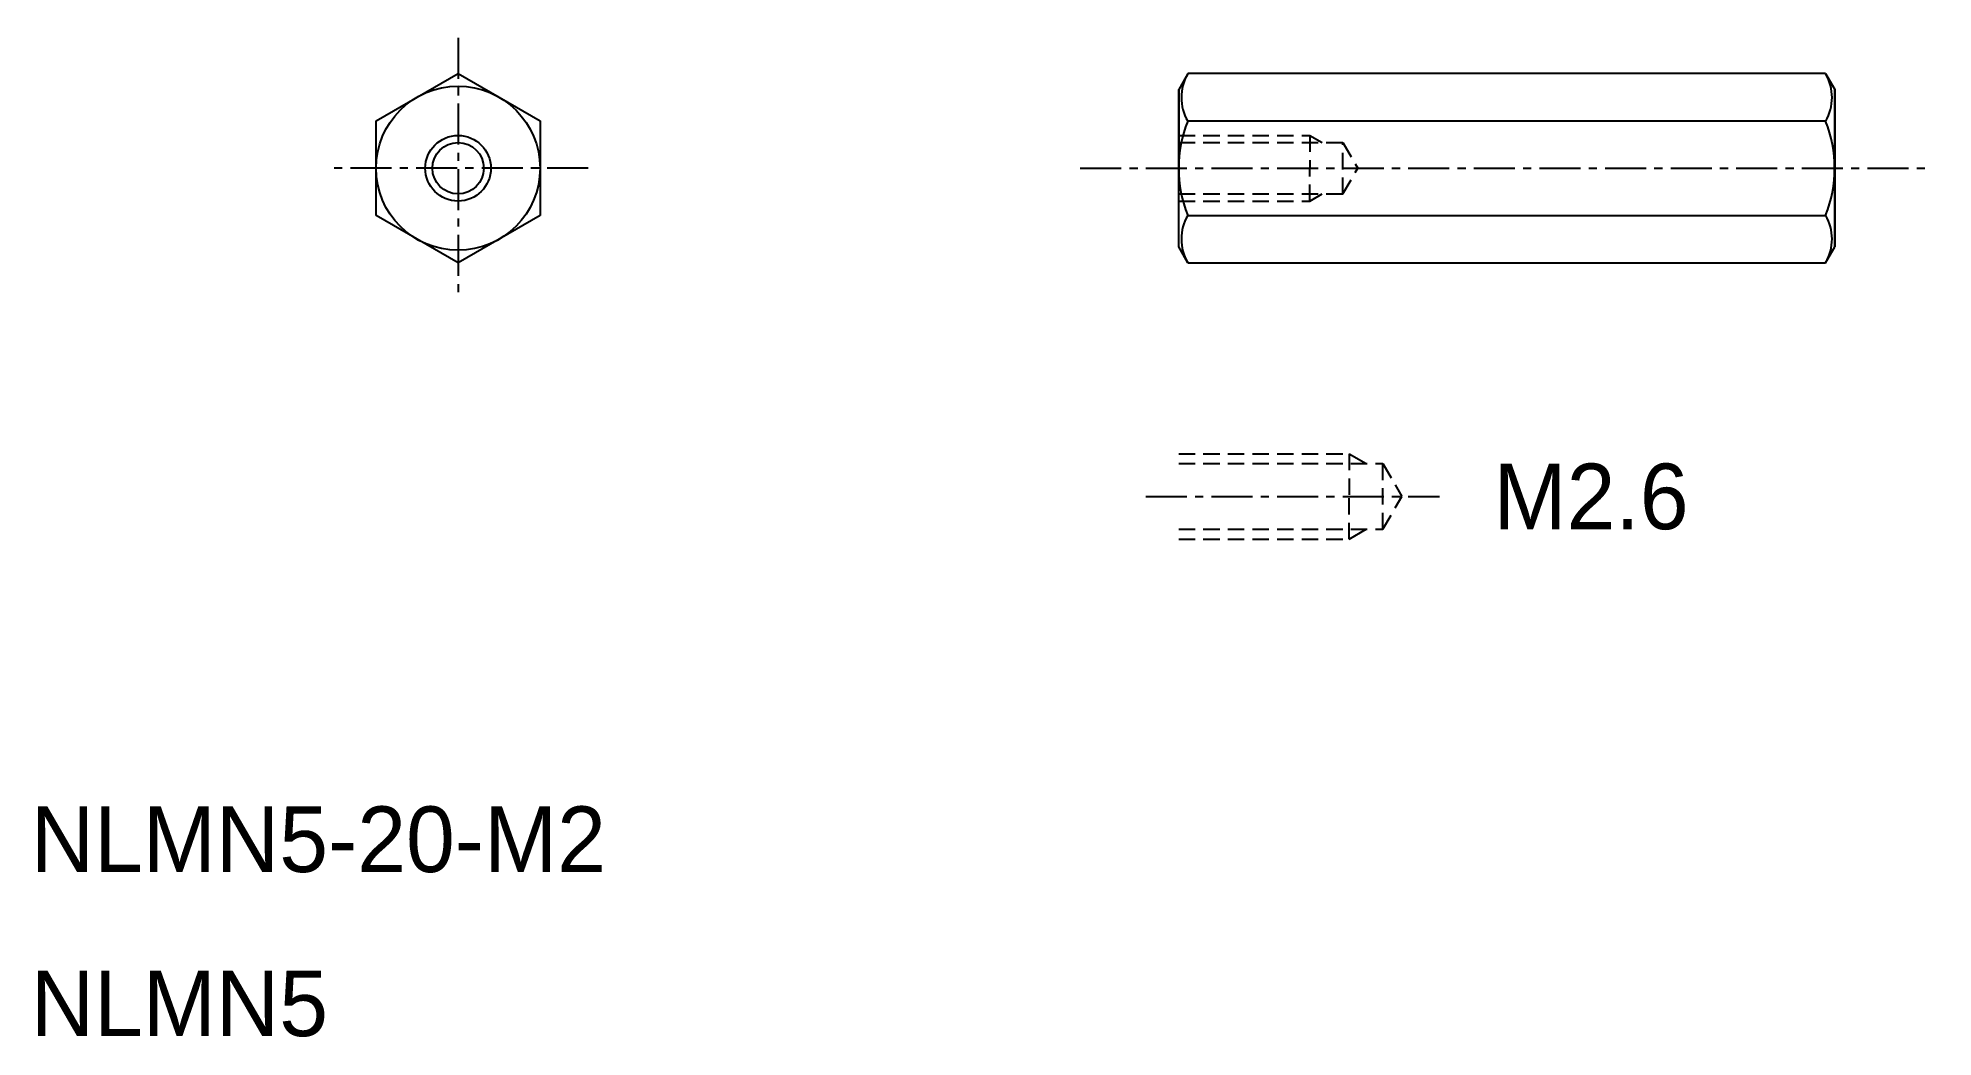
# Model space of a CAD drawing. Extents: x -88.4 to -30.6, y -86.9 to -56.5.
import ezdxf
from ezdxf.enums import TextEntityAlignment as Align

# ---------------------------------------------------------------- set-up
doc = ezdxf.new("R2010")
doc.units = 0
doc.linetypes.add('CENTER', pattern=[2, 1.25, -0.25, 0.25, -0.25])
doc.linetypes.add('DASHED', pattern=[0.75, 0.5, -0.25])
doc.layers.get('0').update_dxf_attribs({"linetype": 'CONTINUOUS'})
doc.layers.add('CENTER', color=1, linetype='CENTER')

msp = doc.modelspace()

# ---------------------------------------------------------------- linework, layer by layer
at = {"color": 7, "linetype": 'CONTINUOUS'}
for p, q in [((-78.05, -59.023), (-75.55, -57.58)), ((-75.55, -57.58), (-73.05, -59.023)), ((-53.297, -57.58), (-53.579, -58.069)), ((-33.861, -57.58), (-53.297, -57.58)), ((-33.861, -57.58), (-33.579, -58.069)), ((-53.579, -62.864), (-53.579, -58.069)), ((-53.579, -58.069), (-53.579, -60.466)), ((-33.579, -58.069), (-33.579, -62.864)), ((-33.579, -58.069), (-33.579, -62.864)), ((-33.579, -62.864), (-33.579, -58.069)), ((-78.05, -61.91), (-78.05, -59.023)), ((-73.05, -59.023), (-73.05, -61.91)), ((-53.302, -59.023), (-33.856, -59.023)), ((-75.55, -63.353), (-78.05, -61.91)), ((-73.05, -61.91), (-75.55, -63.353)), ((-53.302, -61.91), (-33.856, -61.91)), ((-53.297, -63.353), (-53.579, -62.864)), ((-33.861, -63.353), (-33.579, -62.864)), ((-53.297, -63.353), (-33.861, -63.353))]:
    msp.add_line(p, q, dxfattribs=at)
at = {"color": 3, "linetype": 'DASHED'}
for p, q in [((-53.579, -59.466), (-49.579, -59.466)), ((-49.579, -59.466), (-49.579, -60.466)), ((-53.579, -59.683), (-48.57, -59.683)), ((-48.57, -59.683), (-48.117, -60.466)), ((-48.57, -61.25), (-48.57, -59.683)), ((-49.579, -61.466), (-49.579, -60.466)), ((-48.57, -61.25), (-48.117, -60.466)), ((-53.579, -61.25), (-48.57, -61.25)), ((-53.579, -61.466), (-49.579, -61.466)), ((-53.579, -69.166), (-48.379, -69.166)), ((-48.379, -69.166), (-48.379, -70.466)), ((-53.579, -69.466), (-47.356, -69.466)), ((-47.356, -71.466), (-47.356, -69.466)), ((-47.356, -69.466), (-46.779, -70.466)), ((-48.379, -71.766), (-48.379, -70.466)), ((-47.356, -71.466), (-46.779, -70.466)), ((-53.579, -71.466), (-47.356, -71.466)), ((-53.579, -71.766), (-48.379, -71.766))]:
    msp.add_line(p, q, dxfattribs=at)
at = {"color": 3}
for p, q in [((-49.579, -59.466), (-49.204, -59.683)), ((-49.579, -61.466), (-49.204, -61.25)), ((-48.379, -69.166), (-47.859, -69.466)), ((-48.379, -71.766), (-47.859, -71.466))]:
    msp.add_line(p, q, dxfattribs=at)
at = {"color": 7, "linetype": 'CONTINUOUS'}
for radius in [2.5, 0.783]:
    msp.add_circle((-75.55, -60.466), radius, dxfattribs=at)
at = {"color": 3, "linetype": 'CONTINUOUS'}
msp.add_circle((-75.55, -60.466), 1, dxfattribs=at)
at = {"color": 7, "linetype": 'CONTINUOUS'}
for centre, radius, start, end in [((-52.061, -58.312), 1.437, 150.00001, 209.99999), ((-35.098, -58.312), 1.437, 330.00001, 29.99999), ((-49.683, -60.466), 3.896, 158.36645, 201.63355), ((-37.476, -60.466), 3.896, 338.36645, 21.63355), ((-52.061, -62.621), 1.437, 150.00001, 209.99999), ((-35.098, -62.621), 1.437, 330.00001, 29.99999)]:
    msp.add_arc(centre, radius, start, end, dxfattribs=at)
at = {"layer": 'CENTER', "color": 1, "linetype": 'CENTER'}
for p, q in [((-75.55, -56.495), (-75.55, -64.438)), ((-71.579, -60.466), (-79.522, -60.466)), ((-56.579, -60.466), (-30.579, -60.466)), ((-54.579, -70.466), (-45.624, -70.466))]:
    msp.add_line(p, q, dxfattribs=at)

# ---------------------------------------------------------------- texts
at = {"color": 7, "linetype": 'CONTINUOUS'}
msp.add_text('M2.6', height=2, dxfattribs=at).set_placement((-43.979, -70.466), align=Align.MIDDLE_LEFT)
for s, p in [('NLMN5-20-M2', (-88.579, -81.912)), ('NLMN5', (-88.579, -86.912))]:
    msp.add_text(s, height=2, dxfattribs=at).set_placement(p)

doc.saveas('drawing.dxf')
